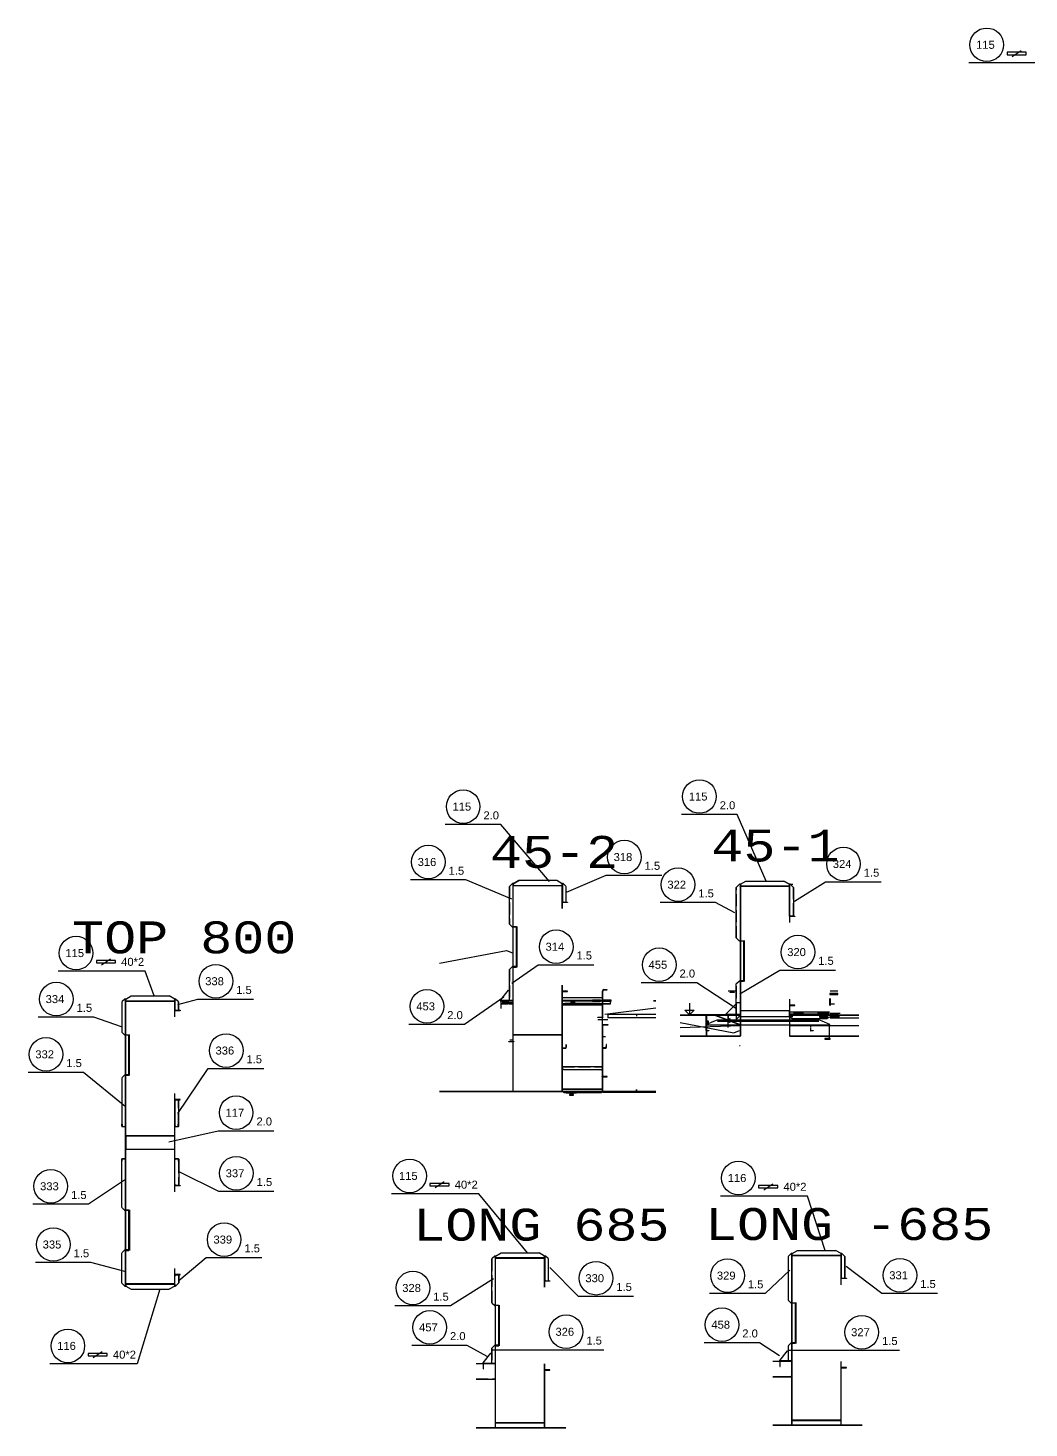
# Model space of a CAD drawing. Header units: inches. Extents: x -15552 to 42302, y -14825 to 18289.
# Drawn here: x -3767 to 4063, y -14664 to -3712 of the extents above; entities that cross this region are included whole.
import ezdxf

# ---------------------------------------------------------------- set-up
doc = ezdxf.new("R2010")
doc.units = ezdxf.units.IN
doc.header["$MEASUREMENT"] = 0
for name, pattern in [('Dashed', [10, 7.5, -2.5]), ('Dashed_dotted', [34, 24, -5, 0, -5]), ('Short_dashed', [5, 3.75, -1.25])]:
    doc.linetypes.add(name, pattern=pattern)
doc.layers.get('0').update_dxf_attribs({"linetype": 'CONTINUOUS'})
doc.styles.add('Style_ARIAL', font='ARIAL')
doc.styles.add('Style_Courier_New', font='Courier New')

msp = doc.modelspace()

# ---------------------------------------------------------------- linework, layer by layer
at = {"color": 1, "ltscale": 25}
for p, q in [((4041.640537, -3902.071044), (3891.346805, -3902.071044)), ((3891.346805, -3902.071044), (3891.346805, -3920.857665)), ((3891.346805, -3920.857665), (4041.640537, -3920.857665)), ((3931.268375, -3934.947631), (4001.718967, -3887.981078)), ((4041.640537, -3920.857665), (4041.640537, -3902.071044)), ((-3081.731351, -11007.239959), (-3232.024701, -11007.239959)), ((-3232.024701, -11007.239959), (-3232.024701, -11026.02658)), ((-3232.024701, -11026.02658), (-3081.731351, -11026.02658)), ((-3192.103131, -11040.116546), (-3121.65292, -10993.149993)), ((-3081.731351, -11026.02658), (-3081.731351, -11007.239959)), ((-2618.783505, -11324.116179), (-3002.283414, -11324.116179)), ((-2958.982022, -11284.115264), (-2662.084515, -11284.115264)), ((1625.399845, -11470.704314), (2418.69437, -11470.704314)), ((1625.399845, -11481.753203), (2418.69437, -11481.753203)), ((2505.297153, -11513.131377), (1538.797061, -11513.131377)), ((413.884799, -11836.495635), (727.385013, -11836.495635)), ((717.384403, -11861.243865), (423.884647, -11861.243865)), ((727.385013, -12013.271758), (413.884799, -12013.271758)), ((727.385013, -12015.39273), (413.884799, -12015.39273)), ((423.884647, -12038.021514), (717.384403, -12038.021514)), ((-472.485287, -12750.339934), (-622.779019, -12750.339934)), ((-622.779019, -12750.339934), (-622.779019, -12769.126555)), ((-622.779019, -12769.126555), (-472.485287, -12769.126555)), ((-582.857449, -12783.216521), (-512.406857, -12736.249968)), ((-472.485287, -12769.126555), (-472.485287, -12750.339934)), ((2098.826663, -12766.900298), (1948.532932, -12766.900298)), ((1948.532932, -12766.900298), (1948.532932, -12785.686919)), ((1948.532932, -12785.686919), (2098.826663, -12785.686919)), ((1988.454501, -12799.776885), (2058.905094, -12752.810332)), ((2098.826663, -12785.686919), (2098.826663, -12766.900298)), ((274.115817, -13333.749053), (-109.384091, -13333.749053)), ((-66.082699, -13293.748137), (230.815189, -13293.748137)), ((2180.029361, -13322.657439), (2180.029361, -13663.947722)), ((2593.583743, -13314.503142), (2210.083835, -13314.503142)), ((2253.385227, -13274.502227), (2550.282352, -13274.502227)), ((2623.638217, -13489.448211), (2623.638217, -13322.657439)), ((-2618.783505, -13538.116118), (-3002.283414, -13538.116118)), ((-2958.982022, -13578.115508), (-2662.084515, -13578.115508)), ((-3146.135266, -14080.111358), (-3296.428616, -14080.111358)), ((-3296.428616, -14080.111358), (-3296.428616, -14098.897979)), ((-3296.428616, -14098.897979), (-3146.135266, -14098.897979)), ((-3256.507046, -14112.987944), (-3186.056836, -14066.021392)), ((-3146.135266, -14098.897979), (-3146.135266, -14080.111358)), ((2180.029361, -14021.056792), (2180.029361, -14136.448333))]:
    msp.add_line(p, q, dxfattribs=at)
at = {"color": 3, "ltscale": 25}
for p, q in [((27.385013, -12030.947539), (27.385013, -10400.400969)), ((28.884952, -12030.947539), (28.884952, -10400.400969)), ((369.593112, -10381.127593), (71.675937, -10381.127593)), ((412.38486, -10599.578521), (412.38486, -10400.400969)), ((413.884799, -10599.578521), (413.884799, -10400.400969)), ((1848.266666, -10385.580108), (2145.828311, -10385.580108)), ((27.385013, -10744.579741), (27.385013, -10405.309722)), ((28.884952, -10421.149871), (412.38486, -10421.149871)), ((413.884799, -10405.309722), (413.884799, -10549.56021)), ((1803.797214, -10405.077788), (1803.797214, -11596.569487)), ((1803.797214, -10410.04605), (1803.797214, -10854.674956)), ((1805.297153, -10405.077788), (1805.297153, -11596.569487)), ((2188.797061, -10425.602385), (1805.297153, -10425.602385)), ((2188.797061, -10405.077788), (2188.797061, -10709.670684)), ((2190.297, -10405.077788), (2190.297, -10709.670684)), ((2190.297, -10659.670684), (2190.297, -10410.04605)), ((413.884799, -10549.56021), (439.384525, -10549.56021)), ((2215.797489, -10659.670684), (2190.297, -10659.670684)), ((53.884952, -11059.579131), (53.884952, -10739.579436)), ((58.884494, -11059.579131), (58.884494, -10739.579436)), ((1830.297153, -10849.671599), (1830.297153, -11169.671294)), ((1835.297458, -10849.671599), (1835.297458, -11169.671294)), ((27.385013, -11319.599578), (27.385013, -11054.575774)), ((1803.797214, -11164.669463), (1803.797214, -11429.693267)), ((412.38486, -12030.947539), (412.38486, -11199.578521)), ((413.884799, -12030.947539), (413.884799, -11199.578521)), ((727.38425, -11449.105498), (727.38425, -11247.318694)), ((730.384891, -11449.105498), (730.384891, -11247.318694)), ((-3003.783353, -13559.128997), (-3003.783353, -11303.101775)), ((-3003.783353, -11591.115996), (-3003.783353, -11308.115813)), ((-3002.283414, -13559.128997), (-3002.283414, -11303.101775)), ((-2618.783505, -11446.116301), (-2618.783505, -11303.101775)), ((-2617.283566, -11446.116301), (-2617.283566, -11303.101775)), ((-2617.283566, -11308.115813), (-2617.283566, -11396.116301)), ((27.385013, -11319.599578), (-72.614987, -11319.599578)), ((27.385013, -11323.841521), (-72.614987, -11323.841521)), ((-6.688626, -11342.229888), (27.385013, -11342.229888)), ((-6.688626, -11345.057341), (27.385013, -11345.057341)), ((1.884525, -11319.599578), (27.385013, -11319.599578)), ((727.385013, -11298.386809), (413.884799, -11298.386809)), ((727.385013, -11319.599578), (413.884799, -11319.599578)), ((727.385013, -11323.841521), (413.884799, -11323.841521)), ((413.884799, -11342.93637), (727.385013, -11342.93637)), ((413.884799, -11345.057341), (727.385013, -11345.057341)), ((727.385013, -11299.094817), (727.385013, -11296.972319)), ((727.385013, -11323.841521), (727.385013, -11319.599578)), ((727.484958, -11323.841521), (727.484958, -11319.599578)), ((730.384891, -11342.228362), (787.582462, -11342.228362)), ((730.384891, -11345.057341), (787.182681, -11345.057341)), ((1144.828098, -11321.719024), (1126.993625, -11321.719024)), ((1144.828098, -11323.841521), (1126.993625, -11323.841521)), ((2188.797061, -11309.670684), (2188.797061, -11596.569487)), ((2190.297, -11309.670684), (2190.297, -11596.569487)), ((2503.797214, -11304.137847), (2503.797214, -11357.413909)), ((2506.797092, -11304.137847), (2506.797092, -11357.413909)), ((-2617.283566, -11396.116301), (-2591.783459, -11396.116301)), ((727.385013, -11979.331633), (727.385013, -11439.101836)), ((769.38483, -11426.372954), (769.38483, -11454.656646)), ((769.38483, -11426.372954), (1144.828098, -11426.372954)), ((1144.828098, -11454.656646), (769.38483, -11454.656646)), ((1333.724277, -11433.93521), (1803.797214, -11433.93521)), ((1610.501163, -11436.497161), (1802.826755, -11509.376189)), ((1611.471622, -11433.93521), (1803.797214, -11506.815764)), ((1803.797214, -11429.693267), (1778.297489, -11429.693267)), ((2188.797061, -11446.662566), (1805.297153, -11446.662566)), ((2190.297, -11409.18698), (2503.797214, -11409.18698)), ((2190.297, -11429.693267), (2503.797214, -11429.693267)), ((2190.297, -11433.936736), (2503.797214, -11433.936736)), ((2506.797092, -11431.106231), (2732.543247, -11431.106231)), ((2506.797092, -11431.107756), (2732.543247, -11431.107756)), ((2506.797092, -11433.93521), (2732.543247, -11433.93521)), ((-2977.283414, -11906.115386), (-2977.283414, -11586.115691)), ((-2977.283414, -11906.115386), (-2977.283414, -11586.115691)), ((-2972.28349, -11906.115386), (-2972.28349, -11586.115691)), ((727.385013, -11913.567778), (727.385013, -11507.688567)), ((729.384677, -11913.567778), (729.384677, -11507.688567)), ((1333.724277, -11596.569487), (1805.297153, -11596.569487)), ((1333.724277, -11598.690459), (1805.297153, -11598.690459)), ((1538.797061, -11560.429046), (1538.797061, -11596.569487)), ((1540.297, -11560.429046), (1540.297, -11596.569487)), ((2188.797061, -11596.569487), (2732.543247, -11596.569487)), ((2188.797061, -11598.690459), (2732.543247, -11598.690459)), ((2353.797214, -11530.256316), (2353.797214, -11560.429046)), ((2355.297153, -11530.256316), (2355.297153, -11560.429046)), ((27.385013, -11630.727813), (1.884525, -11630.727813)), ((413.884799, -11689.419219), (439.439456, -11689.419219)), ((413.884799, -11691.540191), (439.439456, -11691.540191)), ((729.384677, -11687.296721), (750.494449, -11687.296721)), ((729.384677, -11691.540191), (750.494449, -11691.540191)), ((-3003.783353, -12304.615447), (-3003.783353, -11901.116607)), ((727.38425, -12030.947539), (727.38425, -11917.809722)), ((730.384891, -12030.947539), (730.384891, -11917.809722)), ((-2618.783505, -12816.115996), (-2618.783505, -12046.116301)), ((-2617.283566, -12816.115996), (-2617.283566, -12046.116301)), ((1144.828861, -12030.947539), (-547.465451, -12030.947539)), ((1144.828861, -12033.776519), (-547.465451, -12033.776519)), ((413.884799, -12013.271758), (439.384525, -12013.271758)), ((1144.828861, -12038.021514), (729.384677, -12038.021514)), ((784.624545, -12038.021514), (730.384891, -12038.021514)), ((992.384403, -12015.39273), (992.384403, -12039.434478)), ((992.384403, -12030.947539), (992.384403, -12015.395781)), ((992.384403, -12038.021514), (992.384403, -12023.17166)), ((995.385043, -12030.947539), (995.385043, -12015.395781)), ((-2617.283566, -12096.116301), (-2617.283566, -12304.615447)), ((-2591.783459, -12096.116301), (-2617.283566, -12096.116301)), ((-3029.338009, -12304.615447), (-3003.783353, -12304.615447)), ((-3029.338009, -12306.115386), (-3003.783353, -12306.115386)), ((-3029.283459, -12286.115691), (-3029.283459, -12304.615447)), ((-3029.283459, -12304.615447), (-3003.783353, -12304.615447)), ((-2617.283566, -12304.615447), (-2591.728909, -12304.615447)), ((-2617.283566, -12304.615447), (-2591.783459, -12304.615447)), ((-2617.283566, -12306.115386), (-2591.728909, -12306.115386)), ((-2591.783459, -12304.615447), (-2591.783459, -12286.115691)), ((-3002.283414, -12379.116485), (-3002.283414, -12483.115813)), ((-2618.783505, -12379.116485), (-3002.283414, -12379.116485)), ((-3002.283414, -12483.115813), (-2618.783505, -12483.115813)), ((-2618.783505, -12483.115813), (-2618.783505, -12379.116485)), ((-3029.338009, -12556.115386), (-3003.783353, -12556.115386)), ((-3029.338009, -12557.615325), (-3003.783353, -12557.615325)), ((-3029.283459, -12576.116607), (-3029.283459, -12557.615325)), ((-3029.283459, -12557.615325), (-3003.783353, -12557.615325)), ((-3003.783353, -12557.615325), (-3003.783353, -12961.115691)), ((-2617.283566, -12556.115386), (-2591.728909, -12556.115386)), ((-2617.283566, -12766.115996), (-2617.283566, -12557.615325)), ((-2617.283566, -12557.615325), (-2591.783459, -12557.615325)), ((-2617.283566, -12557.615325), (-2591.728909, -12557.615325)), ((-2591.783459, -12557.615325), (-2591.783459, -12576.116607)), ((-2591.783459, -12766.115996), (-2617.283566, -12766.115996)), ((-2977.283414, -13276.116607), (-2977.283414, -12956.115386)), ((-2977.283414, -12956.115386), (-2977.283414, -13276.116607)), ((-2972.28349, -12956.115386), (-2972.28349, -13276.116607)), ((-3003.783353, -13271.116301), (-3003.783353, -13554.116485)), ((-110.88403, -14661.748931), (-110.88403, -13313.412139)), ((-110.88403, -13706.748626), (-110.88403, -13318.348357)), ((-109.384091, -14661.748931), (-109.384091, -13313.412139)), ((274.115817, -13561.748931), (274.115817, -13313.412139)), ((275.616519, -13561.748931), (275.616519, -13313.412139)), ((275.616519, -13318.348357), (275.616519, -13511.748931)), ((2208.583896, -14642.50302), (2208.583896, -13294.181487)), ((2208.583896, -13687.502715), (2208.583896, -13299.102446)), ((2210.083835, -14642.50302), (2210.083835, -13294.181487)), ((2593.583743, -13542.50302), (2593.583743, -13294.181487)), ((2595.083682, -13542.50302), (2595.083682, -13294.181487)), ((2595.083682, -13299.102446), (2595.083682, -13492.50302)), ((-2618.783505, -13559.128997), (-2618.783505, -13416.115996)), ((-2617.283566, -13559.128997), (-2617.283566, -13416.115996)), ((-2617.283566, -13554.116485), (-2617.283566, -13466.115996)), ((-2617.283566, -13466.115996), (-2591.783459, -13466.115996)), ((275.616519, -13511.748931), (301.116245, -13511.748931)), ((2595.083682, -13492.50302), (2620.584171, -13492.50302)), ((2235.083835, -13682.50241), (2235.083835, -14002.502105)), ((2240.08414, -13682.50241), (2240.08414, -14002.502105)), ((-84.384091, -14021.748015), (-84.384091, -13701.74832)), ((-79.383786, -14021.748015), (-79.383786, -13701.74832)), ((-110.88403, -14158.749053), (-110.88403, -14016.749236)), ((2208.583896, -14139.503142), (2208.583896, -13997.503325)), ((-110.88403, -14161.748931), (-260.88403, -14161.748931)), ((-110.88403, -14158.749053), (-210.88403, -14158.749053)), ((-110.88403, -14161.748931), (-210.88403, -14161.748931)), ((-136.383755, -14158.749053), (-110.88403, -14158.749053)), ((-110.88403, -14275.74887), (-110.88403, -14161.748931)), ((274.115817, -14661.748931), (274.115817, -14161.748931)), ((275.616519, -14661.748931), (275.616519, -14161.748931)), ((2208.583896, -14142.50302), (2058.583896, -14142.50302)), ((2208.583896, -14139.503142), (2108.583896, -14139.503142)), ((2208.583896, -14142.50302), (2108.583896, -14142.50302)), ((2183.084171, -14139.503142), (2208.583896, -14139.503142)), ((2208.583896, -14256.502959), (2208.583896, -14142.50302)), ((2593.583743, -14642.50302), (2593.583743, -14142.50302)), ((2595.083682, -14642.50302), (2595.083682, -14142.50302)), ((2058.583896, -14260.57553), (2204.649417, -14260.57553)), ((439.11597, -14661.748931), (-260.88403, -14661.748931)), ((439.11597, -14663.749358), (-260.88403, -14663.749358)), ((2758.583896, -14642.50302), (2058.583896, -14642.50302)), ((2758.583896, -14644.501922), (2058.583896, -14644.501922))]:
    msp.add_line(p, q, dxfattribs=at)
at = {"color": 3, "linetype": 'Short_dashed', "ltscale": 25}
for p, q in [((-1.170285, -10428.887603), (-1.170285, -10721.891448)), ((442.439334, -10546.505401), (442.439334, -10428.887603)), ((1775.242679, -10831.133696), (1775.242679, -10433.642241)), ((-1.170285, -11078.088042), (-1.170285, -11316.544768)), ((1775.242679, -11426.638457), (1775.242679, -11188.242766)), ((-3032.338269, -11331.670806), (-3032.338269, -11567.561004)), ((-2588.72865, -11393.061492), (-2588.72865, -11331.670806)), ((-260.88403, -14279.821441), (-114.818509, -14279.821441))]:
    msp.add_line(p, q, dxfattribs=at)
at = {"color": 7, "ltscale": 25}
for p, q in [((2190.297, -10410.096404), (2215.797489, -10410.096404)), ((1773.74274, -11356.173369), (1773.74274, -11487.56375))]:
    msp.add_line(p, q, dxfattribs=at)
at = {"color": 1, "linetype": 'Short_dashed', "ltscale": 25}
for p, q in [((2218.852298, -10433.642241), (2218.852298, -10656.6174)), ((-3032.338269, -11924.670073), (-3032.338269, -12286.115691)), ((413.884799, -11838.616607), (727.385013, -11838.616607)), ((-2588.72865, -12286.115691), (-2588.72865, -12099.171111)), ((-3032.338269, -12937.560698), (-3032.338269, -12576.116607)), ((-2588.72865, -12576.116607), (-2588.72865, -12763.061187)), ((-3032.338269, -13530.561492), (-3032.338269, -13294.671294)), ((-139.438565, -13341.90335), (-139.438565, -13683.193633)), ((304.171054, -13508.694121), (304.171054, -13341.90335)), ((-2588.72865, -13469.170806), (-2588.72865, -13530.561492)), ((-139.438565, -14040.302703), (-139.438565, -14155.694243))]:
    msp.add_line(p, q, dxfattribs=at)
at = {"color": 2, "linetype": 'Dashed', "ltscale": 25}
for p, q in [((1710.797183, -11243.015715), (1773.796909, -11243.015715)), ((2506.797092, -11243.015715), (2566.796939, -11243.015715)), ((2506.797092, -11243.015715), (2564.797275, -11243.015715)), ((453.884952, -11345.057341), (533.884494, -11345.057341)), ((631.112735, -11345.057341), (727.38425, -11345.057341)), ((1708.797519, -11530.172393), (1708.797519, -11424.107024)), ((2220.297305, -11419.791839), (2300.297611, -11419.791839)), ((2407.525699, -11419.791839), (2503.797214, -11419.791839)), ((2506.797092, -11419.791839), (2586.797397, -11419.791839))]:
    msp.add_line(p, q, dxfattribs=at)
at = {"color": 2, "ltscale": 25}
for p, q in [((1726.64191, -11257.471892), (1726.64191, -11253.558013)), ((1726.64191, -11253.558013), (1757.952945, -11253.558013)), ((1757.952945, -11257.471892), (1726.64191, -11257.471892)), ((1757.952945, -11253.558013), (1757.952945, -11257.471892)), ((2504.486148, -11264.101836), (2504.486148, -11271.929595)), ((2567.108219, -11264.101836), (2504.486148, -11264.101836)), ((2504.486148, -11271.929595), (2567.108219, -11271.929595)), ((2505.486362, -11264.101836), (2505.486362, -11271.929595)), ((2568.108432, -11264.101836), (2505.486362, -11264.101836)), ((2505.486362, -11271.929595), (2568.108432, -11271.929595)), ((2567.108219, -11271.929595), (2567.108219, -11264.101836)), ((2568.108432, -11271.929595), (2568.108432, -11264.101836)), ((-23.459561, -11330.601165), (-54.770596, -11330.601165)), ((-54.770596, -11330.601165), (-54.770596, -11334.515044)), ((-54.770596, -11334.515044), (-23.459561, -11334.515044)), ((-23.459561, -11334.515044), (-23.459561, -11330.601165)), ((509.539859, -11330.601165), (478.228824, -11330.601165)), ((478.228824, -11330.601165), (478.228824, -11334.515044)), ((478.228824, -11334.515044), (509.539859, -11334.515044)), ((509.539859, -11334.515044), (509.539859, -11330.601165)), ((710.559909, -11316.143462), (647.937839, -11316.143462)), ((647.937839, -11316.143462), (647.937839, -11323.971221)), ((647.937839, -11323.971221), (710.559909, -11323.971221)), ((710.559909, -11323.971221), (710.559909, -11316.143462)), ((790.695255, -11316.143462), (728.073184, -11316.143462)), ((728.073184, -11316.143462), (728.073184, -11323.971221)), ((728.073184, -11323.971221), (790.695255, -11323.971221)), ((730.384891, -11345.057341), (788.384311, -11345.057341)), ((795.029514, -11316.143462), (732.407443, -11316.143462)), ((732.407443, -11316.143462), (732.407443, -11323.971221)), ((732.407443, -11323.971221), (795.029514, -11323.971221)), ((790.695255, -11323.971221), (790.695255, -11316.143462)), ((795.029514, -11323.971221), (795.029514, -11316.143462)), ((1549.340122, -11478.384063), (1553.254001, -11478.384063)), ((1549.340122, -11509.695098), (1549.340122, -11478.384063)), ((1553.254001, -11478.384063), (1553.254001, -11509.695098)), ((1719.340579, -11461.483428), (1723.254459, -11461.483428)), ((1719.340579, -11492.794463), (1719.340579, -11461.483428)), ((1723.254459, -11492.794463), (1719.340579, -11492.794463)), ((1723.254459, -11461.483428), (1723.254459, -11492.794463)), ((2244.64194, -11434.248015), (2244.64194, -11430.334136)), ((2244.64194, -11430.334136), (2275.952976, -11430.334136)), ((2275.952976, -11434.248015), (2244.64194, -11434.248015)), ((2275.952976, -11430.334136), (2275.952976, -11434.248015)), ((2424.35004, -11440.877959), (2424.35004, -11448.705718)), ((2486.97211, -11440.877959), (2424.35004, -11440.877959)), ((2424.35004, -11448.705718), (2486.97211, -11448.705718)), ((2486.97211, -11448.705718), (2486.97211, -11440.877959)), ((2515.486209, -11440.877959), (2515.486209, -11448.705718)), ((2578.10828, -11440.877959), (2515.486209, -11440.877959)), ((2515.486209, -11448.705718), (2578.10828, -11448.705718)), ((2578.10828, -11448.705718), (2578.10828, -11440.877959)), ((1553.254001, -11509.695098), (1549.340122, -11509.695098)), ((523.884647, -12045.093963), (443.884342, -12045.093963)), ((468.228977, -12055.63626), (468.228977, -12059.550139)), ((499.540012, -12055.63626), (468.228977, -12055.63626)), ((468.228977, -12059.550139), (499.540012, -12059.550139)), ((499.540012, -12059.550139), (499.540012, -12055.63626))]:
    msp.add_line(p, q, dxfattribs=at)
at = {"color": 3, "linetype": 'Dashed_dotted', "ltscale": 25}
for p, q in [((-6.615384, -11334.449431), (27.385013, -11334.449431)), ((413.884799, -11352.480742), (727.385013, -11352.480742)), ((447.884433, -11355.6622), (413.884799, -11355.6622)), ((744.884555, -11426.372954), (1144.828098, -11376.182219)), ((1803.797214, -11338.476226), (1778.297489, -11338.476226)), ((690.384738, -11468.800017), (769.38483, -11468.800017)), ((992.384403, -11428.495452), (992.384403, -11443.343779)), ((1538.797061, -11497.221038), (1538.797061, -11515.252349)), ((1803.797214, -11437.470672), (1778.297489, -11462.577483)), ((2503.797214, -11426.864287), (2190.297, -11426.864287)), ((2215.797489, -11448.077056), (2190.297, -11448.077056)), ((729.384677, -11601.736113), (750.384586, -11601.736113)), ((1333.724277, -11530.305144), (1805.297153, -11515.252349)), ((2188.797061, -11515.252349), (2732.543247, -11515.252349)), ((2353.797214, -11522.323272), (2353.797214, -11525.802276)), ((2503.797214, -11609.296843), (2503.797214, -11523.029754)), ((1803.797214, -11674.351165), (1798.796909, -11674.351165))]:
    msp.add_line(p, q, dxfattribs=at)
at = {"color": 6, "ltscale": 25}
for p, q in [((1408.797519, -11340.328643), (1408.797519, -11431.815764)), ((1372.104709, -11395.122954), (1408.797519, -11431.815764)), ((1372.104709, -11395.122954), (1445.246189, -11395.122954)), ((1408.797519, -11431.815764), (1445.246189, -11395.122954)), ((1805.297153, -11446.166655), (1805.297153, -11397.167632)), ((1805.297153, -11397.167632), (2188.797061, -11397.167632)), ((2188.797061, -11446.166655), (1805.297153, -11446.166655)), ((2188.797061, -11446.166655), (2188.797061, -11397.167632))]:
    msp.add_line(p, q, dxfattribs=at)
at = {"color": 1, "ltscale": 25}
for points in [[(4547.963779, -4173.936126), (4273.976962, -3984.262511), (3591.934268, -3984.262511)], [(313.552158, -10389.114043), (-68.74078, -9943.633696), (-503.615506, -9943.633696)], [(2007.013767, -10385.955474), (1779.53345, -9864.646575), (1344.658725, -9864.646575)], [(17.169254, -10527.076384), (-341.104825, -10376.83377), (-775.97955, -10376.83377)], [(28.887241, -10420.834014), (28.887241, -10405.833098), (72.188632, -10380.833098)], [(412.383335, -10420.834014), (412.383335, -10405.833098), (369.081943, -10380.833098)], [(444.786899, -10473.142669), (756.831424, -10338.308379), (1191.706149, -10338.308379)], [(1805.300205, -10425.410125), (1805.300205, -10410.409209), (1848.601596, -10385.409209)], [(2188.794772, -10425.410125), (2188.794772, -10410.409209), (2145.493381, -10385.409209)], [(2228.451602, -10542.486235), (2471.153324, -10392.242095), (2906.028049, -10392.242095)], [(2215.797489, -10430.587432), (2220.352237, -10435.14218), (2220.352237, -10655.115935), (2215.797489, -10659.670684)], [(1762.310092, -10634.943816), (1612.066715, -10554.043242), (1177.191989, -10554.043242)], [(17.956607, -11184.673735), (224.076908, -11039.745757), (658.951633, -11039.745757)], [(-2780.359967, -11284.115264), (-2849.394543, -11089.431426), (-3531.437619, -11089.431426)], [(1802.182834, -11268.410918), (2114.582889, -11081.614348), (2549.457614, -11081.614348)], [(1768.473117, -11380.312774), (1464.958255, -11180.860564), (1030.08353, -11180.860564)], [(-3002.283414, -11324.116179), (-3002.283414, -11309.115264), (-2958.982022, -11284.115264)], [(-2618.783505, -11324.116179), (-2618.783505, -11309.115264), (-2662.084515, -11284.115264)], [(-2594.503338, -11351.836821), (-2437.730725, -11309.466216), (-2002.855618, -11309.466216)], [(-43.944485, -11293.594024), (-351.795895, -11506.055877), (-786.670621, -11506.055877)], [(-67.615445, -11323.841521), (-67.615445, -11380.41043), (-65.615018, -11380.41043), (-65.615018, -11323.841521)], [(416.884677, -11354.601714), (435.275333, -11341.598174), (705.99448, -11341.598174), (724.384372, -11354.601714)], [(-3035.16, -11525.558135), (-3251.251538, -11449.29013), (-3686.126645, -11449.29013)], [(1538.797061, -11513.131377), (1538.797061, -11506.060454), (1598.337619, -11481.753203), (1625.399845, -11470.704314)], [(1708.797519, -11433.93521), (1708.797519, -11490.504119), (1710.797183, -11490.504119), (1710.797183, -11433.93521)], [(2193.296878, -11447.01657), (2211.687534, -11460.02011), (2482.40668, -11460.02011), (2500.797336, -11447.01657)], [(2505.297153, -11513.131377), (2505.297153, -11506.060454), (2445.757358, -11481.753203), (2418.69437, -11470.704314)], [(2506.797092, -11428.278777), (2506.797092, -11455.045745), (2732.543247, -11455.045745)], [(-5.61517, -11640.94052), (34.384982, -11640.94052), (34.384982, -11644.045684), (-5.61517, -11644.045684), (-5.61517, -11640.94052)], [(759.494083, -11678.812835), (759.494083, -11663.410613), (756.494205, -11663.410613), (756.494205, -11678.812835)], [(-3005.500348, -12148.409697), (-3331.756146, -11881.473967), (-3766.631253, -11881.473967)], [(-3029.283459, -11921.615264), (-3033.838208, -11926.170012), (-3033.838208, -12286.115691), (-3029.283459, -12286.115691)], [(-2594.503338, -12203.4924), (-2357.226498, -11851.813933), (-1922.351773, -11851.813933)], [(423.884647, -11861.243865), (413.884799, -11854.172942), (413.884799, -11836.495635)], [(717.384403, -11861.243865), (727.385013, -11854.172942), (727.385013, -11836.495635)], [(423.884647, -12038.021514), (413.884799, -12030.949065), (413.884799, -12013.271758)], [(717.384403, -12038.021514), (727.385013, -12030.949065), (727.385013, -12013.271758)], [(-2591.783459, -12286.115691), (-2587.228711, -12286.115691), (-2587.228711, -12100.67105), (-2591.783459, -12096.116301)], [(-3033.838208, -12301.615569), (-3033.838208, -12286.170623), (-3032.338269, -12286.170623), (-3032.338269, -12301.615569)], [(-2665.592129, -12425.14157), (-2279.212887, -12338.207671), (-1844.338162, -12338.207671)], [(-2587.228711, -12301.615569), (-2587.228711, -12286.170623), (-2588.72865, -12286.170623), (-2588.72865, -12301.615569)], [(-3033.838208, -12560.615203), (-3033.838208, -12576.061675), (-3032.338269, -12576.061675), (-3032.338269, -12560.615203)], [(-3029.283459, -12940.615508), (-3033.838208, -12936.060759), (-3033.838208, -12576.116607), (-3029.283459, -12576.116607)], [(-2591.783459, -12576.116607), (-2587.228711, -12576.116607), (-2587.228711, -12761.561248), (-2591.783459, -12766.115996)], [(-2587.228711, -12560.615203), (-2587.228711, -12576.061675), (-2588.72865, -12576.061675), (-2588.72865, -12560.615203)], [(-2582.774289, -12659.338042), (-2277.720578, -12811.863372), (-1842.845853, -12811.863372)], [(-3012.621625, -12724.045989), (-3294.564755, -12913.547942), (-3729.439862, -12913.547942)], [(140.912692, -13293.748137), (-240.149624, -12832.531401), (-922.192319, -12832.531401)], [(2469.399326, -13274.502227), (2331.162326, -12849.091765), (1649.119632, -12849.091765)], [(-3029.283459, -13533.616301), (-3033.838208, -13529.061553), (-3033.838208, -13296.171233), (-3029.283459, -13291.616485)], [(-2585.647519, -13510.802886), (-2373.269589, -13330.602691), (-1938.394864, -13330.602691)], [(-136.383755, -13338.84854), (-140.938504, -13343.403289), (-140.938504, -13681.693694), (-136.383755, -13686.248443)], [(-109.384091, -13333.749053), (-109.384091, -13318.748137), (-66.082699, -13293.748137)], [(274.115817, -13333.749053), (274.115817, -13318.748137), (230.815189, -13293.748137)], [(301.116245, -13511.748931), (305.670993, -13507.194182), (305.670993, -13343.403289), (301.116245, -13338.84854)], [(2183.084171, -13319.60263), (2178.529422, -13324.157378), (2178.529422, -13662.447783), (2183.084171, -13667.002532)], [(2210.083835, -13314.503142), (2210.083835, -13299.502227), (2253.385227, -13274.502227)], [(2593.583743, -13314.503142), (2593.583743, -13299.502227), (2550.282352, -13274.502227)], [(2620.584171, -13492.50302), (2625.138919, -13487.948272), (2625.138919, -13324.157378), (2620.584171, -13319.60263)], [(-3010.40376, -13440.009734), (-3274.267514, -13369.216582), (-3709.142621, -13369.216582)], [(-2591.783459, -13466.115996), (-2587.228711, -13470.670745), (-2587.228711, -13529.061553), (-2591.783459, -13533.616301)], [(314.122836, -13407.587859), (535.831516, -13632.761809), (970.706241, -13632.761809)], [(2192.703311, -13429.11801), (1999.328678, -13612.315032), (1564.453952, -13612.315032)], [(2632.886569, -13398.585173), (2912.771671, -13609.771392), (3347.646396, -13609.771392)], [(-2736.664899, -13578.115508), (-2913.798459, -14162.302825), (-3595.841534, -14162.302825)], [(-3002.283414, -13538.116118), (-3002.283414, -13553.115508), (-2958.982022, -13578.115508)], [(-2618.783505, -13538.116118), (-2618.783505, -13553.115508), (-2662.084515, -13578.115508)], [(-125.830777, -13497.657439), (-461.858304, -13708.973357), (-896.733029, -13708.973357)], [(-174.329312, -14103.89218), (-330.218442, -14017.287871), (-765.093167, -14017.287871)], [(2112.043064, -14100.428435), (1956.153934, -13996.502349), (1521.279209, -13996.502349)], [(2183.084171, -14018.001983), (2178.529422, -14022.556731), (2178.529422, -14134.948394), (2183.084171, -14139.503142)], [(-136.383755, -14037.249419), (-140.938504, -14041.804168), (-140.938504, -14154.194304), (-136.383755, -14158.749053)], [(-136.223538, -14051.9299), (301.638095, -14051.9299), (736.512821, -14051.9299)], [(2188.254611, -14055.393645), (2614.365451, -14055.393645), (3049.240177, -14055.393645)], [(-205.883725, -14161.748931), (-205.883725, -14201.74832), (-203.884061, -14201.74832), (-203.884061, -14161.748931)], [(2113.584201, -14142.50302), (2113.584201, -14182.50241), (2115.583866, -14182.50241), (2115.583866, -14142.50302)]]:
    msp.add_lwpolyline(points, dxfattribs=at)
at = {"color": 3, "ltscale": 25}
for points in [[(71.675937, -10381.127593), (28.884952, -10405.833098), (28.884952, -10421.149871)], [(412.38486, -10421.149871), (412.38486, -10405.833098), (369.593112, -10381.127593)], [(1805.297153, -10425.602385), (1805.297153, -10410.387847), (1848.266666, -10385.580108)], [(2145.828311, -10385.580108), (2188.797061, -10410.387847), (2188.797061, -10425.602385)], [(1.884525, -10425.832793), (-2.670224, -10430.387542), (-2.670224, -10720.391509), (1.884525, -10724.946257)], [(27.385013, -10405.309722), (22.407596, -10405.309722), (1.884525, -10425.832793)], [(439.384525, -10425.832793), (418.862216, -10405.309722), (413.884799, -10405.309722)], [(439.384525, -10549.56021), (443.939273, -10545.005462), (443.939273, -10430.387542), (439.384525, -10425.832793)], [(1778.297489, -10834.188506), (1773.74274, -10829.633757), (1773.74274, -10435.14218), (1778.297489, -10430.587432)], [(1778.297489, -10430.587432), (1798.839633, -10410.04605), (1803.797214, -10410.04605)], [(2190.297, -10410.04605), (2195.254581, -10410.04605), (2215.797489, -10430.587432)], [(1.884525, -10724.946257), (22.434299, -10744.579741), (27.385013, -10744.579741)], [(1803.797214, -10854.674956), (1798.783939, -10854.674956), (1778.297489, -10834.188506)], [(-547.465451, -11027.782866), (-22.840817, -10928.382537), (23.520725, -10947.309539)], [(27.385013, -11054.575774), (22.341983, -11054.575774), (1.884525, -11075.033233)], [(1.884525, -11075.033233), (-2.670224, -11079.587981), (-2.670224, -11315.044829), (1.884525, -11319.599578)], [(1778.297489, -11185.187957), (1798.815219, -11164.669463), (1803.797214, -11164.669463)], [(736.384647, -11234.591338), (762.274997, -11234.591338), (762.274997, -11238.833281), (736.384647, -11238.833281)], [(1778.297489, -11429.693267), (1773.74274, -11425.138518), (1773.74274, -11189.742705), (1778.297489, -11185.187957)], [(-3029.283459, -11328.615996), (-3033.838208, -11333.170745), (-3033.838208, -11566.061065), (-3029.283459, -11570.615813)], [(-3003.783353, -11308.115813), (-3008.783276, -11308.115813), (-3029.283459, -11328.615996)], [(-2591.783459, -11328.615996), (-2612.283261, -11308.115813), (-2617.283566, -11308.115813)], [(-2591.783459, -11396.116301), (-2587.228711, -11391.561553), (-2587.228711, -11333.170745), (-2591.783459, -11328.615996)], [(-12.688382, -11336.571929), (-12.688382, -11316.875884), (-10.687955, -11316.875884), (-10.687955, -11336.571929)], [(730.384891, -11323.841521), (795.384281, -11323.841521), (795.384281, -11319.598052), (730.384891, -11319.598052)], [(2512.796848, -11344.685027), (2538.687961, -11344.685027), (2538.687961, -11348.928496), (2512.796848, -11348.928496)], [(690.384738, -11449.105498), (730.384891, -11449.105498), (730.384891, -11452.140471), (690.384738, -11452.140471), (690.384738, -11449.105498)], [(1333.724277, -11431.107756), (1408.797519, -11431.107756), (1408.797519, -11429.693267), (1803.797214, -11429.693267)], [(1333.724277, -11492.460296), (1753.572147, -11572.008941), (1799.933689, -11553.081939)], [(-3029.283459, -11570.615813), (-3008.783276, -11591.115996), (-3003.783353, -11591.115996)], [(729.384677, -11507.688567), (769.38483, -11507.688567), (769.38483, -11511.932036), (729.384677, -11511.932036)], [(1543.297641, -11554.064605), (1558.742587, -11554.064605), (1558.742587, -11556.187102), (1543.297641, -11556.187102)], [(2358.297031, -11554.064605), (2373.74274, -11554.064605), (2373.74274, -11556.187102), (2358.297031, -11556.187102)], [(443.939273, -11685.17575), (443.939273, -11663.332793), (442.439334, -11663.332793), (442.439334, -11685.17575)], [(-3003.783353, -11901.116607), (-3008.783276, -11901.116607), (-3029.283459, -11921.615264)], [(722.384708, -11917.809722), (762.38486, -11917.809722), (762.38486, -11913.567778), (722.384708, -11913.567778), (722.384708, -11917.809722)], [(-3003.783353, -12961.115691), (-3008.783276, -12961.115691), (-3029.283459, -12940.615508)], [(-3029.283459, -13291.616485), (-3008.783276, -13271.116301), (-3003.783353, -13271.116301)], [(-110.88403, -13318.348357), (-115.883572, -13318.348357), (-136.383755, -13338.84854)], [(301.116245, -13338.84854), (280.616062, -13318.348357), (275.616519, -13318.348357)], [(2208.583896, -13299.102446), (2203.583591, -13299.102446), (2183.084171, -13319.60263)], [(2620.584171, -13319.60263), (2600.083988, -13299.102446), (2595.083682, -13299.102446)], [(-3003.783353, -13554.116485), (-3008.783276, -13554.116485), (-3029.283459, -13533.616301)], [(-2591.783459, -13533.616301), (-2612.283261, -13554.116485), (-2617.283566, -13554.116485)], [(-136.383755, -13686.248443), (-115.883572, -13706.748626), (-110.88403, -13706.748626)], [(2183.084171, -13667.002532), (2203.583591, -13687.502715), (2208.583896, -13687.502715)], [(-110.88403, -14016.749236), (-115.883572, -14016.749236), (-136.383755, -14037.249419)], [(2208.583896, -13997.503325), (2203.583591, -13997.503325), (2183.084171, -14018.001983)], [(-260.88403, -14281.821868), (-116.749509, -14281.821868), (-110.88403, -14275.74887)], [(2058.583896, -14262.575957), (2202.717655, -14262.575957), (2208.583896, -14256.502959)]]:
    msp.add_lwpolyline(points, dxfattribs=at)
at = {"color": 4, "ltscale": 25}
for points in [[(412.38486, -10422.622344), (28.384464, -10422.622344), (28.384464, -10421.104094), (412.38486, -10421.104094)], [(2188.797061, -10427.192351), (1804.797428, -10427.192351), (1804.797428, -10425.681731), (2188.797061, -10425.681731)], [(-2618.783505, -11325.318572), (-3002.78352, -11325.318572), (-3002.78352, -11323.803374), (-2618.783505, -11323.803374)], [(412.38486, -11587.321135), (28.384464, -11587.321135), (28.384464, -11588.828704), (412.38486, -11588.828704)], [(-2618.783505, -12377.523467), (-3002.78352, -12377.523467), (-3002.78352, -12379.031035), (-2618.783505, -12379.031035)], [(-2618.783505, -12484.708831), (-3002.78352, -12484.708831), (-3002.78352, -12483.201262), (-2618.783505, -12483.201262)], [(274.115817, -13335.529754), (-109.883816, -13335.529754), (-109.883816, -13334.019133), (274.115817, -13334.019133)], [(2593.583743, -13316.309783), (2209.58411, -13316.309783), (2209.58411, -13314.799163), (2593.583743, -13314.799163)], [(-2618.783505, -13536.913726), (-3002.78352, -13536.913726), (-3002.78352, -13538.428923), (-2618.783505, -13538.428923)], [(274.115817, -14622.556731), (-109.883816, -14622.556731), (-109.883816, -14624.142119), (274.115817, -14624.142119)], [(2593.583743, -14603.31082), (2209.58411, -14603.31082), (2209.58411, -14604.896209), (2593.583743, -14604.896209)]]:
    msp.add_lwpolyline(points, dxfattribs=at)
at = {"color": 6, "ltscale": 25}
for points in [[(413.884799, -10549.578521), (453.884952, -10549.578521), (453.884952, -10552.578399), (413.884799, -10552.578399)], [(2190.297, -10659.670684), (2230.297153, -10659.670684), (2230.297153, -10662.670562), (2190.297, -10662.670562)], [(28.884952, -10741.578338), (53.884952, -10741.578338), (53.884952, -10744.578215), (28.884952, -10744.578215)], [(1805.297153, -10851.670501), (1830.297153, -10851.670501), (1830.297153, -10854.671904), (1805.297153, -10854.671904)], [(28.884952, -11057.578704), (53.884952, -11057.578704), (53.884952, -11054.578826), (28.884952, -11054.578826)], [(1805.297153, -11167.670867), (1830.297153, -11167.670867), (1830.297153, -11164.670989), (1805.297153, -11164.670989)], [(413.884799, -11249.578521), (453.884952, -11249.578521), (453.884952, -11246.578643), (413.884799, -11246.578643)], [(2190.297, -11359.670684), (2230.297153, -11359.670684), (2230.297153, -11356.670806), (2190.297, -11356.670806)], [(-2617.283566, -11396.116301), (-2577.283414, -11396.116301), (-2577.283414, -11399.116179), (-2617.283566, -11399.116179)], [(-3002.283414, -11588.116118), (-2977.283414, -11588.116118), (-2977.283414, -11591.115996), (-3002.283414, -11591.115996)], [(-3002.283414, -11588.116118), (-2977.283414, -11588.116118), (-2977.283414, -11591.115996), (-3002.283414, -11591.115996)], [(-3002.283414, -11904.116485), (-2977.283414, -11904.116485), (-2977.283414, -11901.116607), (-3002.283414, -11901.116607)], [(-3002.283414, -11904.116485), (-2977.283414, -11904.116485), (-2977.283414, -11901.116607), (-3002.283414, -11901.116607)], [(-2617.283566, -12096.116301), (-2577.283414, -12096.116301), (-2577.283414, -12093.116423), (-2617.283566, -12093.116423)], [(-2617.283566, -12766.115996), (-2577.283414, -12766.115996), (-2577.283414, -12769.115874), (-2617.283566, -12769.115874)], [(-3002.283414, -12958.115813), (-2977.283414, -12958.115813), (-2977.283414, -12961.115691), (-3002.283414, -12961.115691)], [(-3002.283414, -12958.115813), (-2977.283414, -12958.115813), (-2977.283414, -12961.115691), (-3002.283414, -12961.115691)], [(-3002.283414, -13274.116179), (-2977.283414, -13274.116179), (-2977.283414, -13271.116301), (-3002.283414, -13271.116301)], [(-3002.283414, -13274.116179), (-2977.283414, -13274.116179), (-2977.283414, -13271.116301), (-3002.283414, -13271.116301)], [(-2617.283566, -13466.115996), (-2577.283414, -13466.115996), (-2577.283414, -13463.116118), (-2617.283566, -13463.116118)], [(275.616519, -13511.748931), (315.615909, -13511.748931), (315.615909, -13514.748809), (275.616519, -13514.748809)], [(2595.083682, -13492.50302), (2635.083835, -13492.50302), (2635.083835, -13495.502898), (2595.083682, -13495.502898)], [(2210.083835, -13684.502837), (2235.083835, -13684.502837), (2235.083835, -13687.502715), (2210.083835, -13687.502715)], [(-109.384091, -13703.748748), (-84.384091, -13703.748748), (-84.384091, -13706.748626), (-109.384091, -13706.748626)], [(-109.384091, -14019.749114), (-84.384091, -14019.749114), (-84.384091, -14016.749236), (-109.384091, -14016.749236)], [(2210.083835, -14000.503203), (2235.083835, -14000.503203), (2235.083835, -13997.503325), (2210.083835, -13997.503325)], [(275.616519, -14211.748931), (315.615909, -14211.748931), (315.615909, -14208.749053), (275.616519, -14208.749053)], [(2595.083682, -14192.50302), (2635.083835, -14192.50302), (2635.083835, -14189.503142), (2595.083682, -14189.503142)]]:
    msp.add_lwpolyline(points, dxfattribs=at)
at = {"color": 2, "ltscale": 25}
for points in [[(-7.615597, -11319.601104), (-67.615445, -11319.601104), (-67.615445, -11314.600798), (-7.737668, -11239.608428), (-2.738125, -11239.600798), (-2.622922, -11314.600798), (-7.615597, -11319.601104)], [(-65.615018, -11345.057341), (-12.61514, -11345.057341), (-12.61514, -11342.229888), (-65.615018, -11342.229888)], [(790.23215, -11341.52188), (793.653934, -11317.327544), (791.613834, -11317.327544), (788.192813, -11341.52188)], [(1768.697421, -11429.693267), (1693.697421, -11429.693267), (1693.697421, -11424.692962), (1768.697421, -11349.692962), (1773.696964, -11349.692962), (1773.696964, -11424.692962), (1768.697421, -11429.693267)], [(1538.797061, -11554.142424), (1538.797061, -11433.93521), (1540.797489, -11433.93521), (1540.797489, -11554.142424)], [(-145.883877, -14158.749053), (-205.883725, -14158.749053), (-205.883725, -14153.748748), (-145.883877, -14078.748748), (-140.883572, -14078.748748), (-140.883572, -14153.748748), (-145.883877, -14158.749053)], [(2173.584049, -14139.503142), (2113.584201, -14139.503142), (2113.584201, -14134.502837), (2173.584049, -14059.502837), (2178.583591, -14059.502837), (2178.583591, -14134.502837), (2173.584049, -14139.503142)]]:
    msp.add_lwpolyline(points, dxfattribs=at)
at = {"color": 5, "ltscale": 25}
for points in [[(2506.797092, -11433.93521), (2571.797244, -11433.93521), (2571.797244, -11429.693267), (2506.797092, -11429.693267)], [(2466.796939, -11622.025725), (2506.797092, -11622.025725), (2506.797092, -11617.783782), (2466.796939, -11617.783782), (2466.796939, -11622.025725)]]:
    msp.add_lwpolyline(points, dxfattribs=at)
at = {"color": 1, "ltscale": 25}
for centre in [(3732.834689, -3843.36209), (1485.559146, -9723.746917), (-362.715085, -9802.734038), (897.731845, -10197.408721), (-635.079129, -10235.934111), (2612.053745, -10251.342437), (1318.09241, -10413.143584), (-3390.537579, -10948.531768), (364.977329, -10898.846099), (2255.48331, -10940.71469), (1170.983951, -11039.960906), (-2296.830685, -11168.566558), (-3545.226605, -11308.390471), (-645.770199, -11365.156218), (-2216.326077, -11710.914275), (-3625.731213, -11740.574309), (-2138.312466, -12197.308013), (-2136.820157, -12670.963714), (-781.291897, -12691.631743), (1790.020053, -12708.192107), (-3588.539822, -12772.648284), (-3568.242581, -13228.316924), (-2232.369168, -13189.703032), (676.731937, -13491.862151), (1705.354373, -13471.415374), (3053.672092, -13468.871734), (-755.832608, -13568.073699), (-624.192746, -13876.388213), (442.538516, -13911.030242), (1662.17963, -13855.602691), (2755.265872, -13914.493987), (-3454.941495, -14021.403167)]:
    msp.add_circle(centre, 131.506848, dxfattribs=at)
at = {"color": 3, "ltscale": 25}
for centre, radius, start, end in [((413.884799, -10549.56021), 4.99987, 359.994995, 89.996246), ((2190.297763, -10659.670684), 4.999219, 0.005034, 90.012451), ((740.216129, -11246.847197), 12.840647, 107.361221, 182.105209), ((738.939731, -11247.004363), 8.560611, 107.36554, 182.108719), ((-4.133542, -11336.88626), 8.560611, 177.891281, 252.63446), ((-4.984219, -11336.7825), 5.707868, 177.885681, 252.623474), ((27.385013, -11319.599578), 5.000521, 90.002472, 179.997528), ((786.166446, -11341.097686), 4.087396, 284.391541, 354.050415), ((787.380283, -11341.436431), 0.81722, 284.340118, 354.010406), ((2516.630618, -11356.940886), 12.841837, 107.368546, 182.108948), ((2515.351932, -11357.099578), 8.560611, 107.36554, 182.108719), ((-2617.283948, -11396.116301), 5.000521, 0.002473, 89.997528), ((1803.797214, -11429.693267), 5.000521, 90.002472, 179.997528), ((1545.214145, -11560.19406), 6.42157, 107.365929, 182.102402), ((1544.574039, -11560.27188), 4.280036, 107.352592, 182.098206), ((2360.213535, -11560.192534), 6.420919, 107.368546, 182.108948), ((2359.573429, -11560.27188), 4.279384, 107.356506, 182.108032), ((438.16077, -11685.332915), 4.281227, 287.374573, 2.109405), ((437.522952, -11685.412261), 6.420919, 287.36853, 2.108946), ((747.940891, -11679.127166), 8.558769, 287.356506, 2.10803), ((746.662967, -11679.285857), 12.839995, 287.362518, 2.108488), ((-2617.283948, -12096.116301), 5.000521, 270.002472, 359.997528), ((-3029.338009, -12301.615569), 4.500013, 180.002502, 270.00235), ((-3029.338009, -12301.615569), 3.000117, 180.004578, 270.002716), ((-3003.782971, -12304.615447), 5.000195, 90.003113, 180.001251), ((-2617.283948, -12304.615447), 5.000521, 0.002473, 89.997528), ((-2591.728909, -12301.615569), 4.500013, 269.99765, 359.997498), ((-2591.728909, -12301.615569), 3.000117, 269.997284, 359.995422), ((-3002.283795, -12483.115813), 5.000195, 359.998749, 89.996887), ((-3002.282269, -12379.116485), 4.998893, 269.98819, 359.998688), ((-2618.78465, -12379.116485), 4.998893, 180.001297, 270.01181), ((-2618.783124, -12483.115813), 5.000195, 90.003113, 180.001251), ((-3029.338009, -12560.615203), 4.500013, 89.997643, 179.997498), ((-3029.338009, -12560.615203), 3.000117, 89.997292, 179.995422), ((-3003.782971, -12557.615325), 5.000195, 179.998749, 269.996887), ((-2617.283948, -12557.615325), 5.000521, 270.002472, 359.997528), ((-2591.728909, -12560.615203), 4.500013, 0.002501, 90.002357), ((-2591.728909, -12560.615203), 3.000117, 0.004574, 90.002708), ((-2617.283948, -12766.115996), 5.000521, 0.002473, 89.997528), ((-2617.283948, -13466.115996), 5.000521, 270.002472, 359.997528), ((275.616519, -13511.748931), 4.99987, 359.994995, 89.996246), ((2595.083682, -13492.50302), 5.000521, 0.002472, 89.997528), ((-110.88403, -14158.749053), 4.99987, 90.003754, 180.00499), ((-110.798581, -14161.83438), 4.915632, 179.004349, 269.003571), ((2208.583896, -14139.503142), 5.000521, 90.002472, 179.997528), ((2208.669345, -14142.588469), 4.915632, 179.004349, 269.003571)]:
    msp.add_arc(centre, radius, start, end, dxfattribs=at)

# ---------------------------------------------------------------- texts
at = {"color": 1, "ltscale": 25, "style": 'Style_ARIAL'}
for s, p in [('115', (3649.337833, -3874.673125)), ('115', (1402.06229, -9755.057952)), ('115', (-446.211941, -9834.045073)), ('2.0', (-204.202969, -9902.5372)), ('2.0', (1644.071262, -9823.550078)), ('318', (814.234989, -10228.719756)), ('316', (-718.575986, -10267.245147)), ('1.5', (-476.56625, -10335.737273)), ('1.5', (1056.244724, -10297.211882)), ('324', (2528.556888, -10282.653472)), ('1.5', (2770.566623, -10351.145598)), ('322', (1234.595554, -10444.454619)), ('1.5', (1476.604526, -10512.946746)), ('115', (-3474.033673, -10979.842803)), ('314', (281.480472, -10930.157134)), ('1.5', (523.490207, -10998.64926)), ('320', (2171.986453, -10972.025725)), ('40*2', (-3037.89552, -11048.334929)), ('455', (1087.487094, -11071.271941)), ('1.5', (2413.996189, -11040.517852)), ('338', (-2380.326779, -11199.877593)), ('2.0', (1329.496066, -11139.764068)), ('334', (-3628.722699, -11339.701506)), ('1.5', (-2138.317807, -11268.369719)), ('1.5', (-3386.713727, -11408.193633)), ('453', (-729.267056, -11396.467254)), ('2.0', (-487.258084, -11464.95938)), ('332', (-3709.227307, -11771.885344)), ('336', (-2299.822934, -11742.22531)), ('1.5', (-3467.218335, -11840.377471)), ('1.5', (-2057.813199, -11810.717437)), ('117', (-2221.809323, -12228.619048)), ('2.0', (-1979.799588, -12297.111174)), ('337', (-2220.317013, -12702.274749)), ('115', (-864.788754, -12722.942778)), ('116', (1706.523197, -12739.503142)), ('333', (-3672.035916, -12803.959319)), ('1.5', (-3430.026944, -12872.451445)), ('1.5', (-1978.307278, -12770.766875)), ('40*2', (-428.650601, -12791.434905)), ('40*2', (2142.66135, -12807.995269)), ('335', (-3651.738675, -13259.627959)), ('339', (-2315.866025, -13221.014068)), ('1.5', (-2073.85629, -13289.506194)), ('1.5', (-3409.729703, -13328.120086)), ('330', (593.23508, -13523.173186)), ('329', (1621.857517, -13502.726409)), ('331', (2970.175235, -13500.182769)), ('328', (-839.329465, -13599.384734)), ('1.5', (835.244052, -13591.665313)), ('1.5', (1863.866489, -13571.218535)), ('1.5', (3212.18497, -13568.674895)), ('1.5', (-597.319729, -13667.87686)), ('457', (-707.689603, -13907.699248)), ('326', (359.04166, -13942.341277)), ('458', (1578.682773, -13886.913726)), ('2.0', (1820.691745, -13955.405852)), ('327', (2671.769016, -13945.805022)), ('116', (-3538.437588, -14052.714202)), ('2.0', (-465.68063, -13976.191375)), ('1.5', (601.050632, -14010.833403)), ('1.5', (2913.777988, -14014.297149)), ('40*2', (-3102.299435, -14121.206328))]:
    msp.add_text(s, height=62.622309, dxfattribs=at).set_placement(p)
at = {"color": 7, "ltscale": 25, "style": 'Style_Courier_New'}
for s, p in [('45-2', (-152.825101, -10282.365081)), ('45-1', (1578.897159, -10231.863067)), ('TOP 800', (-3421.378644, -10950.704619)), ('LONG 685', (-753.240903, -13198.017547)), ('LONG -685', (1528.950565, -13193.15457))]:
    msp.add_text(s, height=250, dxfattribs=at).set_placement(p)

doc.saveas('drawing.dxf')
